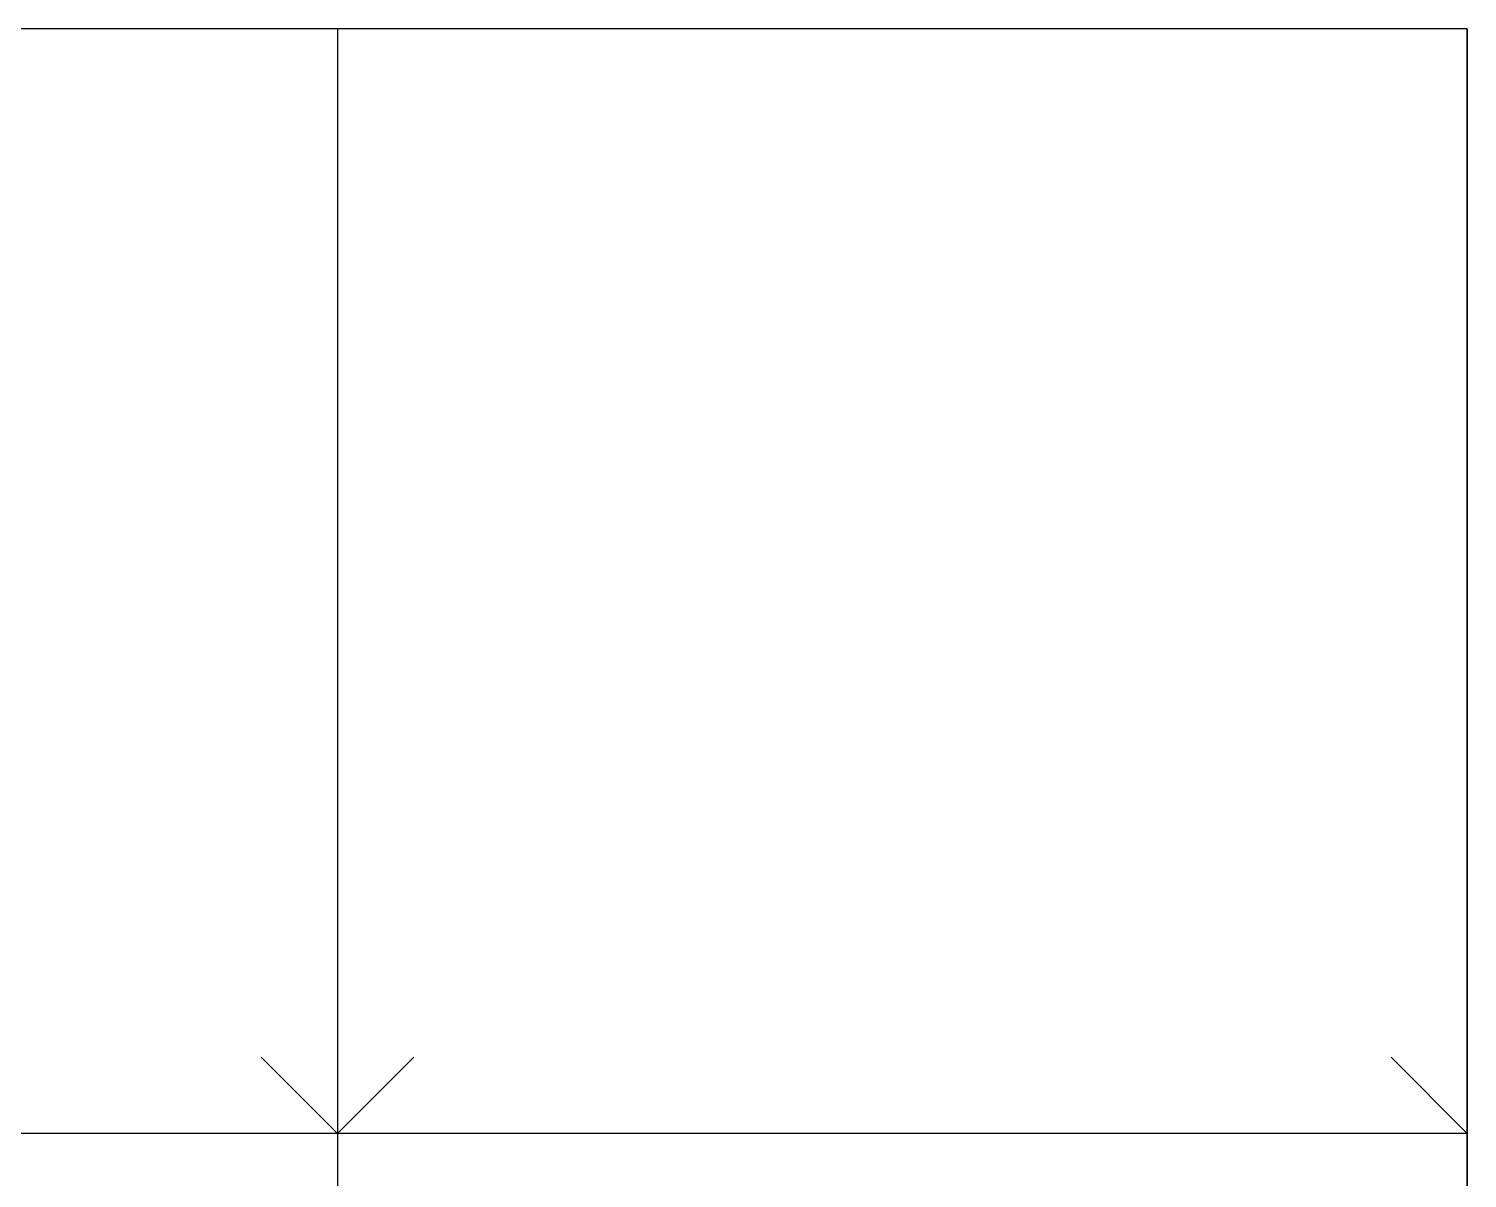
# Model space of a CAD drawing. Header units: inches. Extents: x -16404 to 14624, y -1591 to 16152.
# Drawn here: x 10202.5 to 10429.1, y 7714.9 to 7896 of the extents above; entities that cross this region are included whole.
import ezdxf

# ---------------------------------------------------------------- set-up
doc = ezdxf.new("R2010")
doc.units = ezdxf.units.IN
doc.header["$LTSCALE"] = 24
doc.header["$MEASUREMENT"] = 0
doc.linetypes.add('DASHED2', pattern=[0.375, 0.25, -0.125])
doc.layers.get('0').update_dxf_attribs({"linetype": 'CONTINUOUS'})
doc.layers.add('S-ANNO-GRID-NONPLOT', color=251, linetype='CONTINUOUS', plot=False)

# ---------------------------------------------------------------- blocks, each defined once
blk = doc.blocks.new('Se_30x42_DETAILS_GRID')
for p, q in [((29.65575970006648, 29), (22.24181977504985, 29)), ((37.0696996250831, 29), (29.65575970006648, 29)), ((29.65575970006625, 28.9999999999993), (29.65575970006625, 21.7499999999993)), ((37.0696996250831, 28.9999999999993), (37.0696996250831, 21.7499999999993)), ((29.65575970006695, 21.75), (30.15575970008899, 22.25000000002216)), ((29.65575970006717, 21.75), (22.24181977505055, 21.75)), ((37.06969962508379, 21.75), (29.65575970006717, 21.75)), ((29.65575970006625, 21.7499999999993), (29.65575970006625, 14.4999999999993)), ((37.0696996250831, 21.7499999999993), (37.0696996250831, 14.4999999999993))]:
    blk.add_line(p, q)
at = {"linetype": 'DASHED2', "ltscale": 0.5}
for p, q in [((29.65575970006695, 21.75), (29.15575970004491, 22.25000000002216)), ((37.06969962508379, 21.75), (36.56969962506176, 22.25000000002216))]:
    blk.add_line(p, q, dxfattribs=at)

msp = doc.modelspace()

# ---------------------------------------------------------------- linework, layer by layer
at = {"layer": 'S-ANNO-GRID-NONPLOT'}
msp.add_line((10429.06095126092, 3.581135388230905e-12), (10429.06095126088, 7896.000000000016), dxfattribs=at)

# ---------------------------------------------------------------- block references
at = {"layer": 'S-ANNO-GRID-NONPLOT', "xscale": 24, "yscale": 24, "zscale": 24}
msp.add_blockref('Se_30x42_DETAILS_GRID', (9539.388160258908, 7200.000000000004), dxfattribs=at)

doc.saveas('drawing.dxf')
